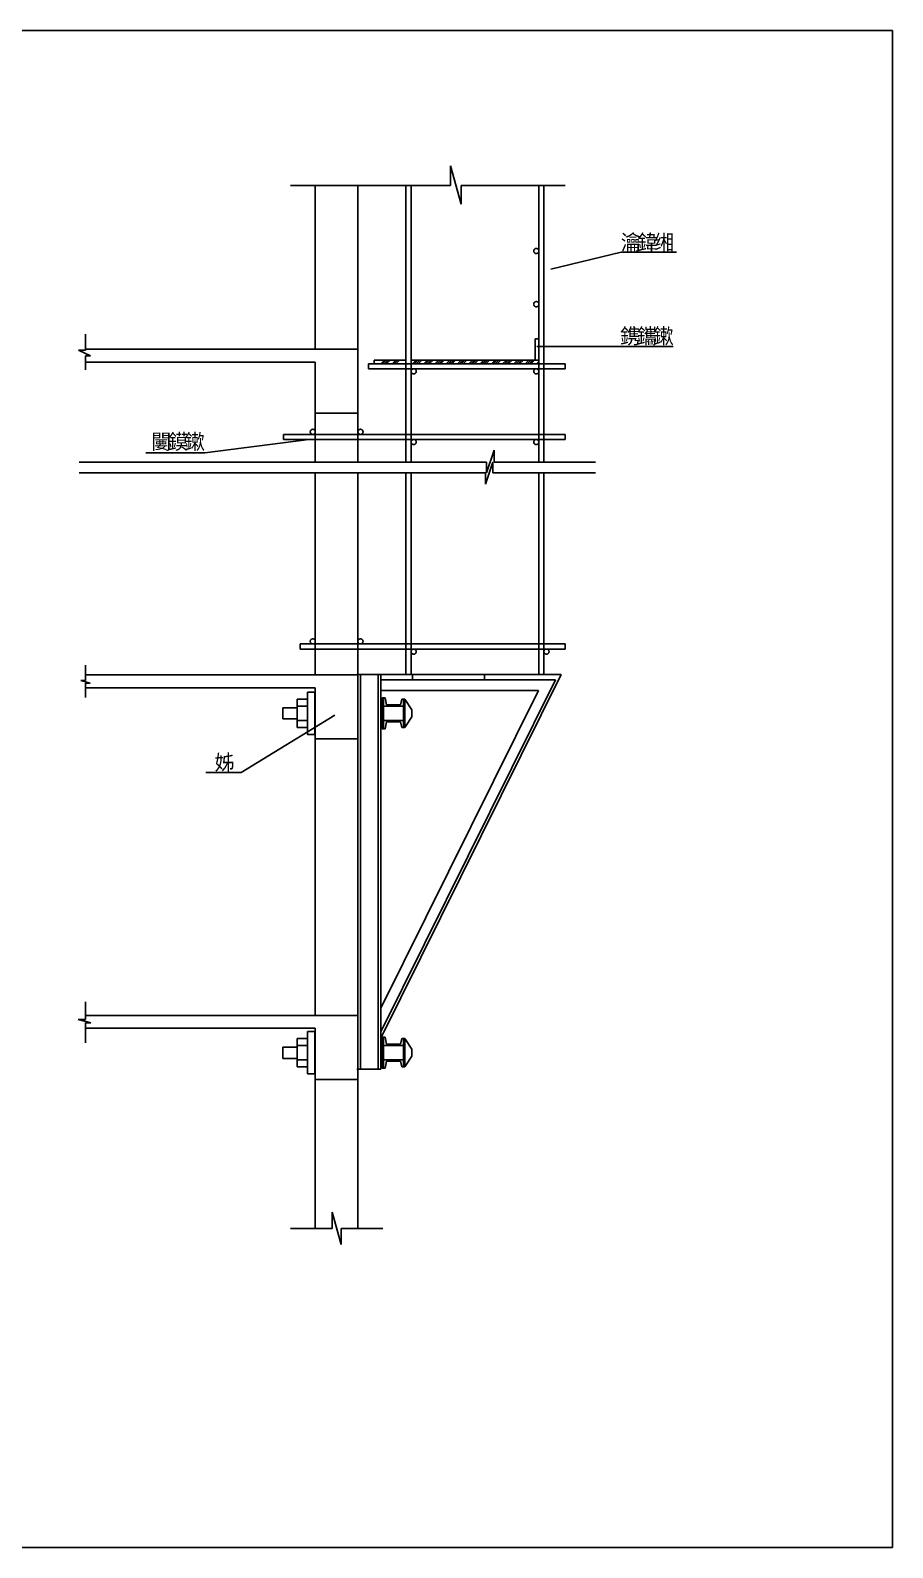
# Model space of a CAD drawing. Header units: metres. Extents: x 0 to 420, y 0 to 297.
# Drawn here: x 251.2 to 420, y 0 to 297 of the extents above; entities that cross this region are included whole.
import ezdxf

# ---------------------------------------------------------------- set-up
doc = ezdxf.new("R2010")
doc.units = ezdxf.units.M
doc.layers.add(' ', color=7, linetype='Continuous')

msp = doc.modelspace()

# ---------------------------------------------------------------- linework, layer by layer
at = {"layer": ' '}
for p, q in [((333.44, 270.51), (335.52, 262.99)), ((333.44, 266.66), (333.44, 270.51)), ((302.13, 266.66), (333.44, 266.66)), ((306.98, 266.66), (306.98, 234.59)), ((315.32, 266.66), (315.32, 234.59)), ((324.73, 266.66), (324.73, 212.49)), ((325.73, 266.66), (325.73, 212.49)), ((335.52, 266.66), (355.9, 266.66)), ((335.52, 262.99), (335.52, 266.66)), ((350.73, 266.66), (350.73, 212.49)), ((351.73, 266.66), (351.73, 212.49)), ((353.06, 250.23), (366.82, 253.58)), ((366.82, 253.58), (377.71, 253.58)), ((261.97, 237.56), (261.97, 234.37)), ((350, 236.64), (350, 232.47)), ((350, 236.64), (350.73, 236.64)), ((350.37, 235.14), (377.01, 235.14)), ((350.73, 236.64), (350.73, 231.74)), ((260.64, 234.37), (262.95, 233.31)), ((261.97, 234.37), (260.64, 234.37)), ((261.97, 234.58), (315.31, 234.58)), ((261.97, 233.31), (261.97, 230.52)), ((262.95, 233.31), (261.97, 233.31)), ((261.97, 232.08), (306.98, 232.08)), ((306.98, 232.08), (306.98, 212.49)), ((315.32, 234.58), (315.32, 212.49)), ((317.4, 231.74), (355.9, 231.74)), ((317.4, 231.74), (317.4, 230.74)), ((318.48, 232.47), (324.73, 232.47)), ((318.48, 232.47), (318.48, 231.74)), ((318.48, 231.74), (324.73, 231.74)), ((319.78, 231.74), (320.51, 232.47)), ((320.15, 231.74), (320.88, 232.47)), ((320.52, 231.74), (321.25, 232.47)), ((320.88, 231.74), (321.61, 232.47)), ((321.99, 231.74), (322.72, 232.47)), ((322.36, 231.74), (323.09, 232.47)), ((322.73, 231.74), (323.46, 232.47)), ((325.73, 232.47), (350.73, 232.47)), ((325.73, 231.74), (350.73, 231.74)), ((325.98, 231.74), (326.71, 232.47)), ((326.34, 231.74), (327.07, 232.47)), ((326.71, 231.74), (327.44, 232.47)), ((327.08, 231.74), (327.81, 232.47)), ((328.19, 231.74), (328.92, 232.47)), ((328.55, 231.74), (329.28, 232.47)), ((328.92, 231.74), (329.65, 232.47)), ((329.29, 231.74), (330.02, 232.47)), ((330.4, 231.74), (331.12, 232.47)), ((330.76, 231.74), (331.49, 232.47)), ((331.13, 231.74), (331.86, 232.47)), ((331.5, 231.74), (332.23, 232.47)), ((332.61, 231.74), (333.33, 232.47)), ((332.97, 231.74), (333.7, 232.47)), ((333.34, 231.74), (334.07, 232.47)), ((333.71, 231.74), (334.44, 232.47)), ((334.82, 231.74), (335.54, 232.47)), ((335.18, 231.74), (335.91, 232.47)), ((335.55, 231.74), (336.28, 232.47)), ((335.92, 231.74), (336.65, 232.47)), ((337.02, 231.74), (337.75, 232.47)), ((337.39, 231.74), (338.12, 232.47)), ((337.76, 231.74), (338.49, 232.47)), ((338.13, 231.74), (338.86, 232.47)), ((339.23, 231.74), (339.96, 232.47)), ((339.6, 231.74), (340.33, 232.47)), ((339.97, 231.74), (340.7, 232.47)), ((340.34, 231.74), (341.07, 232.47)), ((341.44, 231.74), (342.17, 232.47)), ((341.81, 231.74), (342.54, 232.47)), ((342.18, 231.74), (342.91, 232.47)), ((342.55, 231.74), (343.28, 232.47)), ((343.65, 231.74), (344.38, 232.47)), ((344.02, 231.74), (344.75, 232.47)), ((344.39, 231.74), (345.12, 232.47)), ((344.76, 231.74), (345.49, 232.47)), ((345.86, 231.74), (346.59, 232.47)), ((346.23, 231.74), (346.96, 232.47)), ((346.6, 231.74), (347.33, 232.47)), ((346.97, 231.74), (347.7, 232.47)), ((348.07, 231.74), (348.8, 232.47)), ((348.44, 231.74), (349.17, 232.47)), ((348.81, 231.74), (349.54, 232.47)), ((349.18, 231.74), (349.91, 232.47)), ((350.28, 231.74), (350.73, 232.19)), ((350.65, 231.74), (350.73, 231.83)), ((355.9, 231.74), (355.9, 230.74)), ((317.4, 230.74), (355.9, 230.74)), ((306.98, 222.08), (315.31, 222.08)), ((305.69, 216.91), (285.37, 214.27)), ((300.73, 217.91), (327.82, 217.91)), ((300.73, 217.91), (300.73, 216.91)), ((300.73, 216.91), (327.82, 216.91)), ((317.4, 217.91), (355.9, 217.91)), ((317.4, 216.91), (355.9, 216.91)), ((355.9, 217.91), (355.9, 216.91)), ((285.37, 214.27), (273.81, 214.27)), ((340.49, 210.41), (341.98, 214.82)), ((341.98, 214.82), (341.98, 212.49)), ((260.75, 212.49), (340.49, 212.49)), ((340.32, 208.16), (341.73, 212.49)), ((340.49, 212.49), (340.49, 210.41)), ((341.73, 212.49), (341.73, 210.41)), ((341.98, 212.49), (361.83, 212.49)), ((260.75, 210.41), (340.32, 210.41)), ((306.98, 210.41), (306.98, 170.83)), ((315.32, 210.41), (315.32, 152.98)), ((324.73, 210.41), (324.73, 170.88)), ((325.73, 210.41), (325.73, 170.88)), ((340.32, 210.41), (340.32, 208.16)), ((341.73, 210.41), (361.83, 210.41)), ((350.73, 210.41), (350.73, 170.88)), ((351.73, 210.41), (351.73, 170.88)), ((303.99, 176.89), (355.9, 176.89)), ((303.99, 176.89), (303.99, 175.89)), ((303.99, 175.89), (355.9, 175.89)), ((317.4, 175.89), (355.9, 175.89)), ((355.9, 176.89), (355.9, 175.89)), ((261.97, 172.71), (261.97, 169.76)), ((261.07, 169.76), (262.93, 169.21)), ((261.97, 169.76), (261.07, 169.76)), ((261.97, 170.83), (315.32, 170.83)), ((355.13, 170.88), (315.13, 170.88)), ((315.82, 170.88), (315.82, 93.63)), ((319.27, 170.88), (319.27, 93.63)), ((319.82, 170.88), (319.82, 93.63)), ((355.13, 170.88), (319.82, 99.7)), ((354, 169.85), (319.82, 100.94)), ((354, 169.85), (319.82, 169.85)), ((326.02, 170.88), (326.02, 169.85)), ((340.09, 170.78), (340.09, 169.74)), ((261.97, 169.21), (261.97, 166.38)), ((262.93, 169.21), (261.97, 169.21)), ((261.97, 168.33), (306.98, 168.33)), ((261.97, 168.33), (306.98, 168.33)), ((261.97, 168.33), (306.98, 168.33)), ((305.48, 167.45), (305.48, 159.18)), ((305.48, 167.45), (306.86, 167.45)), ((306.86, 167.45), (306.86, 159.18)), ((306.98, 168.33), (306.98, 104.16)), ((350.67, 167.78), (319.82, 105.59)), ((350.67, 167.78), (319.82, 167.78)), ((320.08, 166.35), (320.08, 160.28)), ((320.08, 166.35), (320.63, 166.35)), ((320.35, 166.35), (320.35, 160.28)), ((320.63, 166.35), (320.9, 164.97)), ((300.65, 164.42), (300.65, 162.21)), ((300.65, 164.42), (303.41, 164.42)), ((303.41, 166.07), (303.41, 160.55)), ((303.41, 166.07), (305.48, 166.07)), ((303.41, 164.69), (305.48, 164.69)), ((320.35, 164.69), (324.22, 164.69)), ((320.9, 164.97), (323.66, 164.97)), ((323.94, 166.07), (323.66, 164.97)), ((323.94, 166.07), (324.49, 166.07)), ((324.22, 166.07), (324.22, 160.55)), ((324.49, 166.07), (324.49, 160.55)), ((324.49, 166.07), (325.87, 164)), ((325.87, 164), (325.87, 162.62)), ((310.78, 162.98), (292.46, 151.73)), ((300.65, 162.21), (303.41, 162.21)), ((303.41, 161.93), (305.48, 161.93)), ((303.41, 160.55), (305.48, 160.55)), ((320.35, 161.93), (324.22, 161.93)), ((320.9, 161.66), (320.63, 160.28)), ((320.9, 161.66), (323.66, 161.66)), ((323.66, 161.66), (323.94, 160.55)), ((323.94, 160.55), (324.49, 160.55)), ((325.87, 162.62), (324.49, 160.55)), ((305.48, 159.18), (306.86, 159.18)), ((306.98, 158.33), (315.32, 158.33)), ((320.08, 160.28), (320.63, 160.28)), ((292.46, 151.73), (285.56, 151.73)), ((315.32, 152.98), (315.32, 62.49)), ((261.97, 106.81), (261.97, 103.4)), ((261.97, 104.16), (315.32, 104.16)), ((260.52, 103.4), (263.06, 102.73)), ((261.97, 103.4), (260.52, 103.4)), ((261.97, 102.73), (261.97, 98.83)), ((263.06, 102.73), (261.97, 102.73)), ((261.97, 101.66), (306.97, 101.66)), ((305.48, 101.02), (305.48, 92.74)), ((305.48, 101.02), (306.86, 101.02)), ((306.86, 101.02), (306.86, 92.74)), ((306.98, 101.66), (306.98, 72.91)), ((306.98, 101.65), (306.98, 62.49)), ((303.41, 99.64), (303.41, 94.12)), ((303.41, 99.64), (305.48, 99.64)), ((303.41, 98.26), (305.48, 98.26)), ((320.08, 99.92), (320.63, 99.92)), ((320.08, 99.91), (320.08, 93.84)), ((320.35, 99.91), (320.35, 93.84)), ((320.35, 98.26), (324.22, 98.26)), ((320.63, 99.91), (320.9, 98.53)), ((320.9, 98.53), (323.66, 98.53)), ((323.94, 99.64), (323.66, 98.53)), ((323.94, 99.64), (324.49, 99.64)), ((324.22, 99.64), (324.22, 94.12)), ((324.49, 99.64), (324.49, 94.12)), ((324.49, 99.64), (325.87, 97.57)), ((300.65, 97.98), (300.65, 95.77)), ((300.65, 97.98), (303.41, 97.98)), ((300.65, 95.77), (303.41, 95.77)), ((303.41, 95.5), (305.48, 95.5)), ((320.35, 95.5), (324.22, 95.5)), ((320.9, 95.22), (320.63, 93.84)), ((320.9, 95.22), (323.66, 95.22)), ((323.66, 95.22), (323.94, 94.12)), ((325.87, 96.19), (324.49, 94.12)), ((325.87, 97.57), (325.87, 96.19)), ((303.41, 94.12), (305.48, 94.12)), ((305.48, 92.74), (306.86, 92.74)), ((319.82, 93.63), (315.13, 93.63)), ((320.08, 93.84), (320.63, 93.84)), ((323.94, 94.12), (324.49, 94.12)), ((306.98, 91.66), (315.32, 91.66)), ((310.26, 65.64), (312.04, 59.35)), ((310.26, 62.49), (310.26, 65.64)), ((302.13, 62.49), (310.26, 62.49)), ((312.04, 62.49), (320.17, 62.49)), ((312.04, 59.35), (312.04, 62.49))]:
    msp.add_line(p, q, dxfattribs=at)
for points in [[(350.73, 253.82), (350.73, 253.87), (350.72, 253.91), (350.71, 253.96), (350.7, 254.01), (350.68, 254.05), (350.65, 254.09), (350.62, 254.13), (350.59, 254.17), (350.55, 254.2), (350.51, 254.23), (350.47, 254.26), (350.43, 254.28), (350.38, 254.3), (350.33, 254.31), (350.28, 254.31), (350.23, 254.32), (350.19, 254.31), (350.14, 254.31), (350.09, 254.3), (350.04, 254.28), (350, 254.26), (349.96, 254.23), (349.92, 254.2), (349.88, 254.17), (349.85, 254.13), (349.82, 254.09), (349.79, 254.05), (349.77, 254.01), (349.76, 253.96), (349.74, 253.91), (349.74, 253.87), (349.73, 253.82), (349.74, 253.77), (349.74, 253.72), (349.76, 253.67), (349.77, 253.63), (349.79, 253.58), (349.82, 253.54), (349.85, 253.5), (349.88, 253.46), (349.92, 253.43), (349.96, 253.4), (350, 253.38), (350.04, 253.35), (350.09, 253.34), (350.14, 253.33), (350.19, 253.32), (350.23, 253.32), (350.28, 253.32), (350.33, 253.33), (350.38, 253.34), (350.43, 253.35), (350.47, 253.38), (350.51, 253.4), (350.55, 253.43), (350.59, 253.46), (350.62, 253.5), (350.65, 253.54), (350.68, 253.58), (350.7, 253.63), (350.71, 253.67), (350.72, 253.72), (350.73, 253.77), (350.73, 253.82)], [(350.74, 243.4), (350.74, 243.45), (350.73, 243.5), (350.72, 243.55), (350.71, 243.6), (350.68, 243.64), (350.66, 243.68), (350.63, 243.72), (350.6, 243.76), (350.56, 243.79), (350.52, 243.82), (350.47, 243.85), (350.43, 243.87), (350.38, 243.89), (350.33, 243.9), (350.28, 243.91), (350.23, 243.91), (350.18, 243.91), (350.13, 243.9), (350.09, 243.89), (350.04, 243.87), (349.99, 243.85), (349.95, 243.82), (349.91, 243.79), (349.87, 243.76), (349.84, 243.72), (349.81, 243.68), (349.78, 243.64), (349.76, 243.6), (349.75, 243.55), (349.73, 243.5), (349.73, 243.45), (349.72, 243.4), (349.73, 243.35), (349.73, 243.3), (349.75, 243.25), (349.76, 243.2), (349.78, 243.16), (349.81, 243.12), (349.84, 243.08), (349.87, 243.04), (349.91, 243.01), (349.95, 242.98), (349.99, 242.95), (350.04, 242.93), (350.09, 242.91), (350.13, 242.9), (350.18, 242.89), (350.23, 242.89), (350.28, 242.89), (350.33, 242.9), (350.38, 242.91), (350.43, 242.93), (350.47, 242.95), (350.52, 242.98), (350.56, 243.01), (350.6, 243.04), (350.63, 243.08), (350.66, 243.12), (350.68, 243.16), (350.71, 243.2), (350.72, 243.25), (350.73, 243.3), (350.74, 243.35), (350.74, 243.4)], [(326.73, 230.24), (326.73, 230.29), (326.72, 230.34), (326.71, 230.39), (326.7, 230.43), (326.68, 230.48), (326.65, 230.52), (326.62, 230.56), (326.59, 230.6), (326.55, 230.63), (326.51, 230.66), (326.47, 230.68), (326.43, 230.71), (326.38, 230.72), (326.33, 230.73), (326.28, 230.74), (326.23, 230.74), (326.19, 230.74), (326.14, 230.73), (326.09, 230.72), (326.04, 230.71), (326, 230.68), (325.96, 230.66), (325.92, 230.63), (325.88, 230.6), (325.85, 230.56), (325.82, 230.52), (325.79, 230.48), (325.77, 230.43), (325.76, 230.39), (325.74, 230.34), (325.74, 230.29), (325.73, 230.24), (325.74, 230.19), (325.74, 230.15), (325.76, 230.1), (325.77, 230.05), (325.79, 230.01), (325.82, 229.97), (325.85, 229.93), (325.88, 229.89), (325.92, 229.86), (325.96, 229.83), (326, 229.8), (326.04, 229.78), (326.09, 229.77), (326.14, 229.75), (326.19, 229.75), (326.23, 229.74), (326.28, 229.75), (326.33, 229.75), (326.38, 229.77), (326.43, 229.78), (326.47, 229.8), (326.51, 229.83), (326.55, 229.86), (326.59, 229.89), (326.62, 229.93), (326.65, 229.97), (326.68, 230.01), (326.7, 230.05), (326.71, 230.1), (326.72, 230.15), (326.73, 230.19), (326.73, 230.24)], [(350.73, 230.24), (350.73, 230.29), (350.72, 230.34), (350.71, 230.39), (350.7, 230.43), (350.68, 230.48), (350.65, 230.52), (350.62, 230.56), (350.59, 230.6), (350.55, 230.63), (350.51, 230.66), (350.47, 230.68), (350.43, 230.71), (350.38, 230.72), (350.33, 230.73), (350.28, 230.74), (350.23, 230.74), (350.19, 230.74), (350.14, 230.73), (350.09, 230.72), (350.04, 230.71), (350, 230.68), (349.96, 230.66), (349.92, 230.63), (349.88, 230.6), (349.85, 230.56), (349.82, 230.52), (349.79, 230.48), (349.77, 230.43), (349.76, 230.39), (349.74, 230.34), (349.74, 230.29), (349.73, 230.24), (349.74, 230.19), (349.74, 230.15), (349.76, 230.1), (349.77, 230.05), (349.79, 230.01), (349.82, 229.97), (349.85, 229.93), (349.88, 229.89), (349.92, 229.86), (349.96, 229.83), (350, 229.8), (350.04, 229.78), (350.09, 229.77), (350.14, 229.75), (350.19, 229.75), (350.23, 229.74), (350.28, 229.75), (350.33, 229.75), (350.38, 229.77), (350.43, 229.78), (350.47, 229.8), (350.51, 229.83), (350.55, 229.86), (350.59, 229.89), (350.62, 229.93), (350.65, 229.97), (350.68, 230.01), (350.7, 230.05), (350.71, 230.1), (350.72, 230.15), (350.73, 230.19), (350.73, 230.24)], [(306.98, 218.41), (306.98, 218.46), (306.97, 218.51), (306.96, 218.56), (306.95, 218.6), (306.93, 218.65), (306.9, 218.69), (306.87, 218.73), (306.84, 218.76), (306.8, 218.8), (306.76, 218.83), (306.72, 218.85), (306.68, 218.87), (306.63, 218.89), (306.58, 218.9), (306.53, 218.91), (306.48, 218.91), (306.44, 218.91), (306.39, 218.9), (306.34, 218.89), (306.29, 218.87), (306.25, 218.85), (306.21, 218.83), (306.17, 218.8), (306.13, 218.76), (306.1, 218.73), (306.07, 218.69), (306.04, 218.65), (306.02, 218.6), (306.01, 218.56), (305.99, 218.51), (305.99, 218.46), (305.98, 218.41), (305.99, 218.36), (305.99, 218.31), (306.01, 218.27), (306.02, 218.22), (306.04, 218.17), (306.07, 218.13), (306.1, 218.09), (306.13, 218.06), (306.17, 218.02), (306.21, 217.99), (306.25, 217.97), (306.29, 217.95), (306.34, 217.93), (306.39, 217.92), (306.44, 217.91), (306.48, 217.91), (306.53, 217.91), (306.58, 217.92), (306.63, 217.93), (306.68, 217.95), (306.72, 217.97), (306.76, 217.99), (306.8, 218.02), (306.84, 218.06), (306.87, 218.09), (306.9, 218.13), (306.93, 218.17), (306.95, 218.22), (306.96, 218.27), (306.97, 218.31), (306.98, 218.36), (306.98, 218.41)], [(316.32, 218.41), (316.32, 218.46), (316.31, 218.51), (316.3, 218.56), (316.28, 218.6), (316.26, 218.65), (316.23, 218.69), (316.2, 218.73), (316.17, 218.76), (316.13, 218.8), (316.1, 218.83), (316.05, 218.85), (316.01, 218.87), (315.96, 218.89), (315.92, 218.9), (315.87, 218.91), (315.82, 218.91), (315.77, 218.91), (315.72, 218.9), (315.67, 218.89), (315.63, 218.87), (315.58, 218.85), (315.54, 218.83), (315.5, 218.8), (315.46, 218.76), (315.43, 218.73), (315.4, 218.69), (315.38, 218.65), (315.36, 218.6), (315.34, 218.56), (315.33, 218.51), (315.32, 218.46), (315.32, 218.41), (315.32, 218.36), (315.33, 218.31), (315.34, 218.27), (315.36, 218.22), (315.38, 218.17), (315.4, 218.13), (315.43, 218.09), (315.46, 218.06), (315.5, 218.02), (315.54, 217.99), (315.58, 217.97), (315.63, 217.95), (315.67, 217.93), (315.72, 217.92), (315.77, 217.91), (315.82, 217.91), (315.87, 217.91), (315.92, 217.92), (315.96, 217.93), (316.01, 217.95), (316.05, 217.97), (316.1, 217.99), (316.13, 218.02), (316.17, 218.06), (316.2, 218.09), (316.23, 218.13), (316.26, 218.17), (316.28, 218.22), (316.3, 218.27), (316.31, 218.31), (316.32, 218.36), (316.32, 218.41)], [(326.73, 216.41), (326.73, 216.46), (326.72, 216.51), (326.71, 216.56), (326.7, 216.6), (326.68, 216.65), (326.65, 216.69), (326.62, 216.73), (326.59, 216.76), (326.55, 216.8), (326.51, 216.83), (326.47, 216.85), (326.43, 216.87), (326.38, 216.89), (326.33, 216.9), (326.28, 216.91), (326.23, 216.91), (326.19, 216.91), (326.14, 216.9), (326.09, 216.89), (326.04, 216.87), (326, 216.85), (325.96, 216.83), (325.92, 216.8), (325.88, 216.76), (325.85, 216.73), (325.82, 216.69), (325.79, 216.65), (325.77, 216.6), (325.76, 216.56), (325.74, 216.51), (325.74, 216.46), (325.73, 216.41), (325.74, 216.36), (325.74, 216.31), (325.76, 216.27), (325.77, 216.22), (325.79, 216.17), (325.82, 216.13), (325.85, 216.09), (325.88, 216.06), (325.92, 216.02), (325.96, 215.99), (326, 215.97), (326.04, 215.95), (326.09, 215.93), (326.14, 215.92), (326.19, 215.91), (326.23, 215.91), (326.28, 215.91), (326.33, 215.92), (326.38, 215.93), (326.43, 215.95), (326.47, 215.97), (326.51, 215.99), (326.55, 216.02), (326.59, 216.06), (326.62, 216.09), (326.65, 216.13), (326.68, 216.17), (326.7, 216.22), (326.71, 216.27), (326.72, 216.31), (326.73, 216.36), (326.73, 216.41)], [(350.73, 216.41), (350.73, 216.46), (350.72, 216.51), (350.71, 216.56), (350.7, 216.6), (350.68, 216.65), (350.65, 216.69), (350.62, 216.73), (350.59, 216.76), (350.55, 216.8), (350.51, 216.83), (350.47, 216.85), (350.43, 216.87), (350.38, 216.89), (350.33, 216.9), (350.28, 216.91), (350.23, 216.91), (350.19, 216.91), (350.14, 216.9), (350.09, 216.89), (350.04, 216.87), (350, 216.85), (349.96, 216.83), (349.92, 216.8), (349.88, 216.76), (349.85, 216.73), (349.82, 216.69), (349.79, 216.65), (349.77, 216.6), (349.76, 216.56), (349.74, 216.51), (349.74, 216.46), (349.73, 216.41), (349.74, 216.36), (349.74, 216.31), (349.76, 216.27), (349.77, 216.22), (349.79, 216.17), (349.82, 216.13), (349.85, 216.09), (349.88, 216.06), (349.92, 216.02), (349.96, 215.99), (350, 215.97), (350.04, 215.95), (350.09, 215.93), (350.14, 215.92), (350.19, 215.91), (350.23, 215.91), (350.28, 215.91), (350.33, 215.92), (350.38, 215.93), (350.43, 215.95), (350.47, 215.97), (350.51, 215.99), (350.55, 216.02), (350.59, 216.06), (350.62, 216.09), (350.65, 216.13), (350.68, 216.17), (350.7, 216.22), (350.71, 216.27), (350.72, 216.31), (350.73, 216.36), (350.73, 216.41)], [(306.98, 177.4), (306.98, 177.44), (306.97, 177.49), (306.96, 177.54), (306.95, 177.59), (306.93, 177.63), (306.9, 177.67), (306.87, 177.71), (306.84, 177.75), (306.8, 177.78), (306.76, 177.81), (306.72, 177.84), (306.68, 177.86), (306.63, 177.87), (306.58, 177.89), (306.53, 177.89), (306.48, 177.9), (306.44, 177.89), (306.39, 177.89), (306.34, 177.87), (306.29, 177.86), (306.25, 177.84), (306.21, 177.81), (306.17, 177.78), (306.13, 177.75), (306.1, 177.71), (306.07, 177.67), (306.04, 177.63), (306.02, 177.59), (306.01, 177.54), (305.99, 177.49), (305.99, 177.44), (305.98, 177.4), (305.99, 177.35), (305.99, 177.3), (306.01, 177.25), (306.02, 177.2), (306.04, 177.16), (306.07, 177.12), (306.1, 177.08), (306.13, 177.04), (306.17, 177.01), (306.21, 176.98), (306.25, 176.95), (306.29, 176.93), (306.34, 176.92), (306.39, 176.91), (306.44, 176.9), (306.48, 176.9), (306.53, 176.9), (306.58, 176.91), (306.63, 176.92), (306.68, 176.93), (306.72, 176.95), (306.76, 176.98), (306.8, 177.01), (306.84, 177.04), (306.87, 177.08), (306.9, 177.12), (306.93, 177.16), (306.95, 177.2), (306.96, 177.25), (306.97, 177.3), (306.98, 177.35), (306.98, 177.4)], [(316.32, 177.4), (316.32, 177.44), (316.31, 177.49), (316.3, 177.54), (316.28, 177.59), (316.26, 177.63), (316.23, 177.67), (316.2, 177.71), (316.17, 177.75), (316.13, 177.78), (316.1, 177.81), (316.05, 177.84), (316.01, 177.86), (315.96, 177.87), (315.92, 177.89), (315.87, 177.89), (315.82, 177.9), (315.77, 177.89), (315.72, 177.89), (315.67, 177.87), (315.63, 177.86), (315.58, 177.84), (315.54, 177.81), (315.5, 177.78), (315.46, 177.75), (315.43, 177.71), (315.4, 177.67), (315.38, 177.63), (315.36, 177.59), (315.34, 177.54), (315.33, 177.49), (315.32, 177.44), (315.32, 177.4), (315.32, 177.35), (315.33, 177.3), (315.34, 177.25), (315.36, 177.2), (315.38, 177.16), (315.4, 177.12), (315.43, 177.08), (315.46, 177.04), (315.5, 177.01), (315.54, 176.98), (315.58, 176.95), (315.63, 176.93), (315.67, 176.92), (315.72, 176.91), (315.77, 176.9), (315.82, 176.9), (315.87, 176.9), (315.92, 176.91), (315.96, 176.92), (316.01, 176.93), (316.05, 176.95), (316.1, 176.98), (316.13, 177.01), (316.17, 177.04), (316.2, 177.08), (316.23, 177.12), (316.26, 177.16), (316.28, 177.2), (316.3, 177.25), (316.31, 177.3), (316.32, 177.35), (316.32, 177.4)], [(326.73, 175.39), (326.73, 175.44), (326.72, 175.49), (326.71, 175.53), (326.7, 175.58), (326.68, 175.63), (326.65, 175.67), (326.62, 175.71), (326.59, 175.74), (326.55, 175.78), (326.51, 175.81), (326.47, 175.83), (326.43, 175.85), (326.38, 175.87), (326.33, 175.88), (326.28, 175.89), (326.23, 175.89), (326.19, 175.89), (326.14, 175.88), (326.09, 175.87), (326.04, 175.85), (326, 175.83), (325.96, 175.81), (325.92, 175.78), (325.88, 175.74), (325.85, 175.71), (325.82, 175.67), (325.79, 175.63), (325.77, 175.58), (325.76, 175.53), (325.74, 175.49), (325.74, 175.44), (325.73, 175.39), (325.74, 175.34), (325.74, 175.29), (325.76, 175.24), (325.77, 175.2), (325.79, 175.15), (325.82, 175.11), (325.85, 175.07), (325.88, 175.04), (325.92, 175), (325.96, 174.97), (326, 174.95), (326.04, 174.93), (326.09, 174.91), (326.14, 174.9), (326.19, 174.89), (326.23, 174.89), (326.28, 174.89), (326.33, 174.9), (326.38, 174.91), (326.43, 174.93), (326.47, 174.95), (326.51, 174.97), (326.55, 175), (326.59, 175.04), (326.62, 175.07), (326.65, 175.11), (326.68, 175.15), (326.7, 175.2), (326.71, 175.24), (326.72, 175.29), (326.73, 175.34), (326.73, 175.39)], [(352.73, 175.39), (352.73, 175.44), (352.72, 175.49), (352.71, 175.53), (352.7, 175.58), (352.68, 175.63), (352.65, 175.67), (352.62, 175.71), (352.59, 175.74), (352.55, 175.78), (352.51, 175.81), (352.47, 175.83), (352.43, 175.85), (352.38, 175.87), (352.33, 175.88), (352.28, 175.89), (352.23, 175.89), (352.19, 175.89), (352.14, 175.88), (352.09, 175.87), (352.04, 175.85), (352, 175.83), (351.96, 175.81), (351.92, 175.78), (351.88, 175.74), (351.85, 175.71), (351.82, 175.67), (351.79, 175.63), (351.77, 175.58), (351.76, 175.53), (351.74, 175.49), (351.74, 175.44), (351.73, 175.39), (351.74, 175.34), (351.74, 175.29), (351.76, 175.24), (351.77, 175.2), (351.79, 175.15), (351.82, 175.11), (351.85, 175.07), (351.88, 175.04), (351.92, 175), (351.96, 174.97), (352, 174.95), (352.04, 174.93), (352.09, 174.91), (352.14, 174.9), (352.19, 174.89), (352.23, 174.89), (352.28, 174.89), (352.33, 174.9), (352.38, 174.91), (352.43, 174.93), (352.47, 174.95), (352.51, 174.97), (352.55, 175), (352.59, 175.04), (352.62, 175.07), (352.65, 175.11), (352.68, 175.15), (352.7, 175.2), (352.71, 175.24), (352.72, 175.29), (352.73, 175.34), (352.73, 175.39)]]:
    msp.add_lwpolyline(points, dxfattribs=at)
for p, q in [((420, 297), (0, 297)), ((420, 0), (420, 297)), ((315.32, 62.49), (315.32, 63.23)), ((0, 0), (420, 0))]:
    msp.add_line(p, q)

# ---------------------------------------------------------------- texts
for s, p in [('瀹', (366.79, 254.01)), ('鍏', (370.05, 254.01)), ('缃', (373.31, 254.01)), ('鎸', (366.64, 235.66)), ('鑴', (369.9, 235.66)), ('鏉', (373.16, 235.66)), ('闄', (274.88, 214.99)), ('鏌', (278.14, 214.99)), ('鏉', (281.4, 214.99)), ('姊', (287.25, 152.22))]:
    msp.add_text(s, height=3, dxfattribs=at).set_placement(p)

doc.saveas('drawing.dxf')
